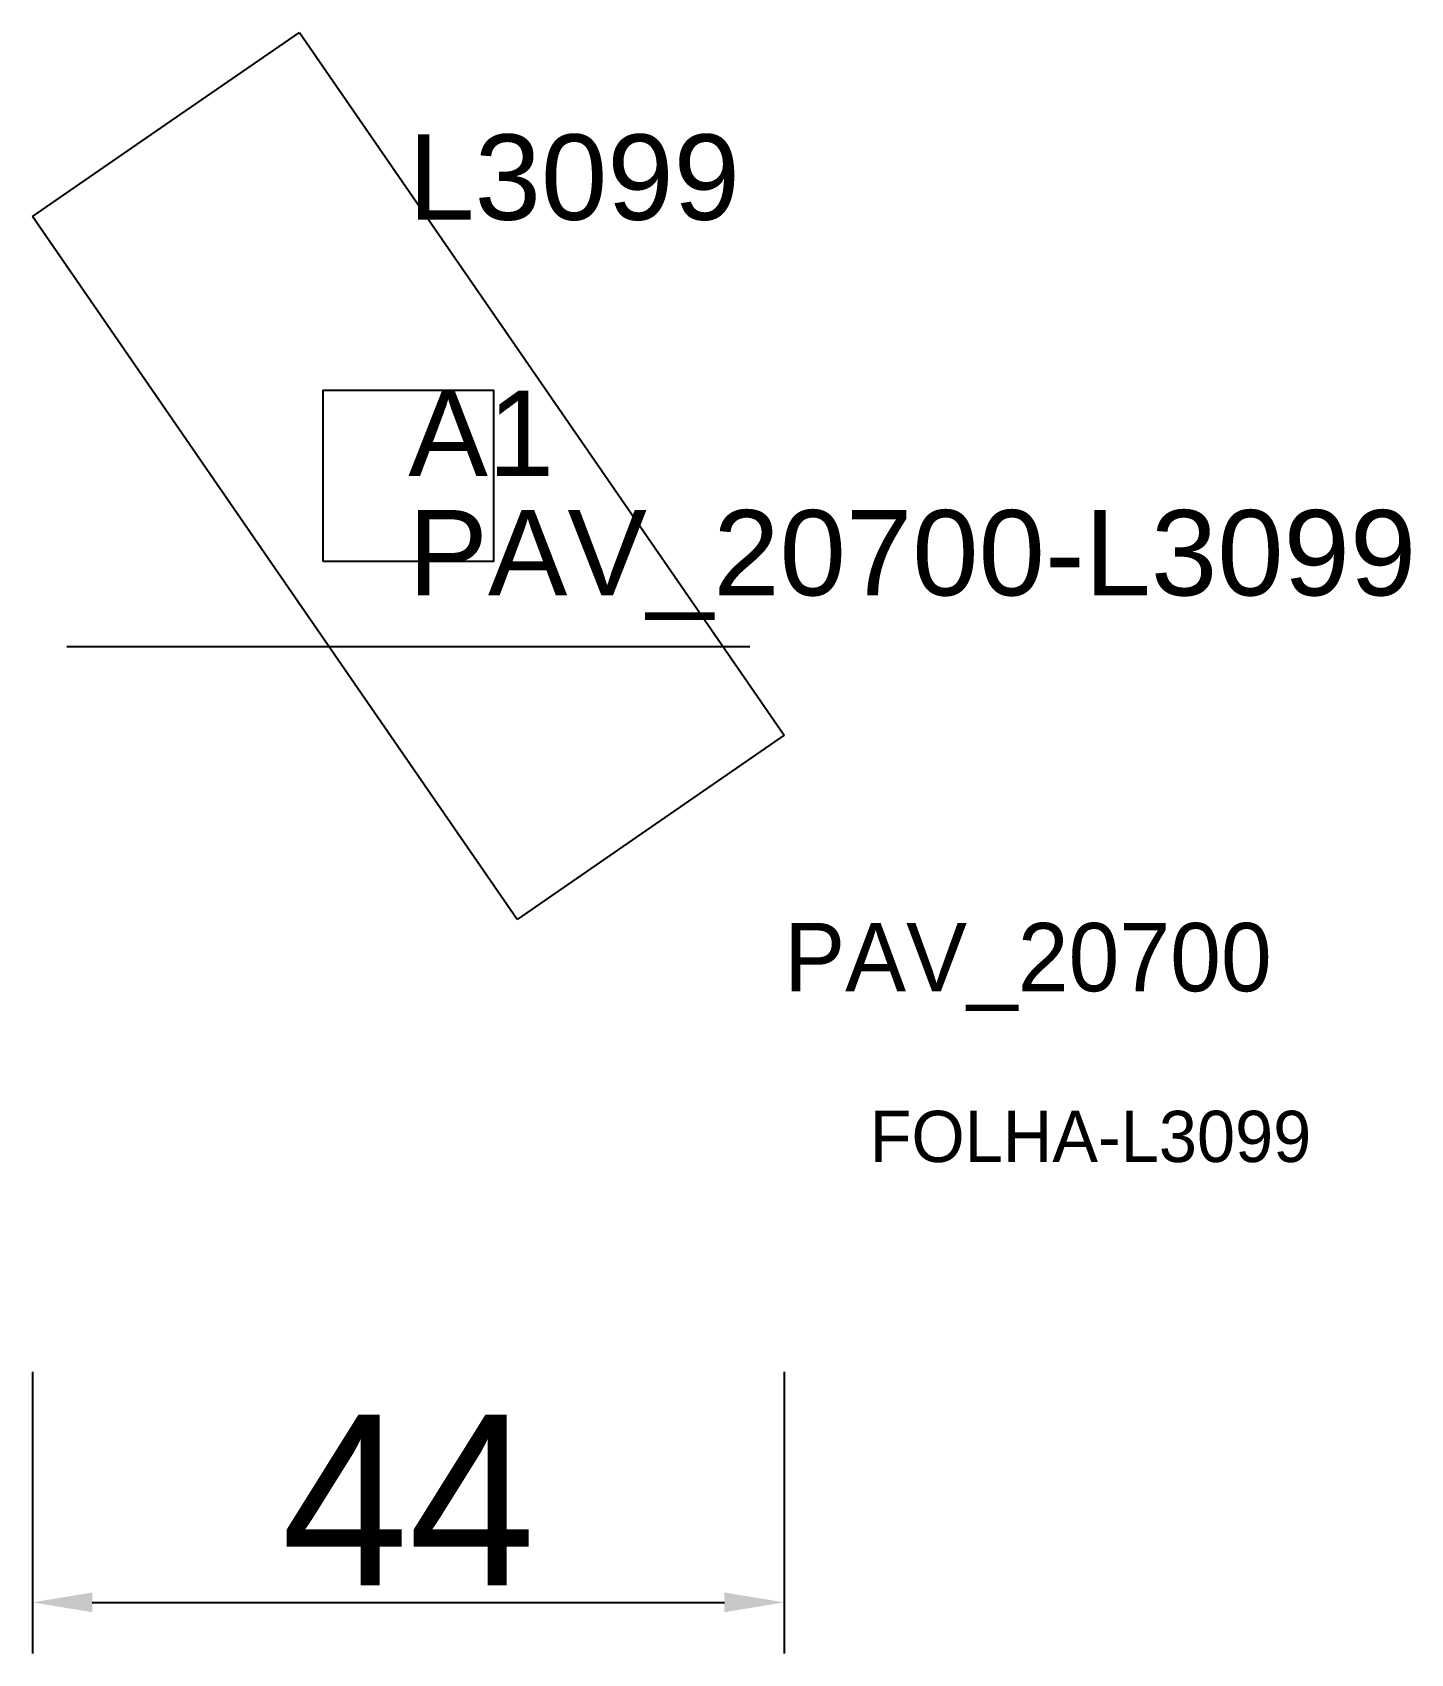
# Model space of a CAD drawing. Header units: metres. Extents: x 222.2 to 302.9, y 106.6 to 201.5.
import ezdxf

# ---------------------------------------------------------------- set-up
doc = ezdxf.new("R2010")
doc.units = ezdxf.units.M
for name, color, linetype in [('3', 3, 'CONTINUOUS'), ('AUX00', 7, 'CONTINUOUS'), ('COTA', 241, 'CONTINUOUS'), ('FOLHA', 255, 'CONTINUOUS'), ('Hachura', 251, 'CONTINUOUS'), ('NOMENCLATURA', 7, 'CONTINUOUS'), ('Nível', 160, 'CONTINUOUS'), ('Painéis', 200, 'CONTINUOUS'), ('Pilares', 5, 'CONTINUOUS'), ('SARR_2.2x7', 40, 'CONTINUOUS')]:
    doc.layers.add(name, color=color, linetype=linetype)
doc.styles.add('ARIAL', font='Arial.ttf')
doc.styles.add('STR_STANDARD', font='arial.ttf')
doc.dimstyles.new('EZ DXF', dxfattribs={"dimtxt": 10, "dimasz": 3.5, "dimexe": 3, "dimexo": 1.5, "dimgap": 1, "dimtad": 1, "dimdec": 1, "dimdsep": 46, "dimcen": 2.5, "dimazin": 3, "dimtfac": 1, "dimtmove": 0, "dimatfit": 3})

msp = doc.modelspace()

# ---------------------------------------------------------------- hatches: boundary and pattern name
at = {"layer": 'Hachura'}
h = msp.add_hatch(dxfattribs=at)
h.set_pattern_fill('ANSI31', scale=50)
h.paths.add_polyline_path([(266.23, 160.34), (258.41, 154.95), (250.59, 149.55), (236.4, 170.13), (222.2, 190.71), (230.02, 196.11), (237.84, 201.5), (252.04, 180.92)])
h = msp.add_hatch(dxfattribs=at)
h.set_pattern_fill('ANSI31', scale=50)
h.paths.add_polyline_path([(266.23, 160.34), (258.41, 154.95), (250.59, 149.55), (236.4, 170.13), (222.2, 190.71), (230.02, 196.11), (237.84, 201.5), (252.04, 180.92)])

# ---------------------------------------------------------------- linework, layer by layer
at = {"layer": 'Painéis', "color": 200}
for p, q in [((230.02, 196.11), (237.84, 201.5)), ((230.02, 196.11), (237.84, 201.5)), ((237.84, 201.5), (252.04, 180.92)), ((237.84, 201.5), (252.04, 180.92)), ((222.2, 190.71), (230.02, 196.11)), ((222.2, 190.71), (230.02, 196.11)), ((236.4, 170.13), (222.2, 190.71)), ((236.4, 170.13), (222.2, 190.71)), ((252.04, 180.92), (266.23, 160.34)), ((252.04, 180.92), (266.23, 160.34)), ((250.59, 149.55), (236.4, 170.13)), ((250.59, 149.55), (236.4, 170.13)), ((266.23, 160.34), (258.41, 154.95)), ((266.23, 160.34), (258.41, 154.95)), ((258.41, 154.95), (250.59, 149.55)), ((258.41, 154.95), (250.59, 149.55))]:
    msp.add_line(p, q, dxfattribs=at)
at = {"layer": 'Pilares'}
msp.add_lwpolyline([(239.215, 170.525), (249.215, 170.525), (249.215, 180.525), (239.215, 180.525)], close=True, dxfattribs=at)
msp.add_lwpolyline([(239.215, 170.525), (249.215, 170.525), (249.215, 180.525), (239.215, 180.525)], close=True, dxfattribs=at)
at = {"layer": 'SARR_2.2x7'}
msp.add_line((224.215, 165.525), (264.215, 165.525), dxfattribs=at)
msp.add_line((224.215, 165.525), (264.215, 165.525), dxfattribs=at)

# ---------------------------------------------------------------- texts
at = {"layer": '3', "style": 'STR_STANDARD'}
msp.add_text('A1', height=5, dxfattribs=at).set_placement((244.215, 175.525))
msp.add_text('A1', height=5, dxfattribs=at).set_placement((244.215, 175.525))
at = {"layer": 'AUX00', "style": 'STR_STANDARD'}
msp.add_text('PAV_20700-L3099', height=5, dxfattribs=at).set_placement((244.215, 168.525))
msp.add_text('PAV_20700-L3099', height=5, dxfattribs=at).set_placement((244.215, 168.525))
at = {"layer": 'FOLHA'}
msp.add_text('FOLHA-L3099', height=3, dxfattribs=at).set_placement((271.23, 135.34))
msp.add_text('FOLHA-L3099', height=3, dxfattribs=at).set_placement((271.23, 135.34))
at = {"layer": 'NOMENCLATURA', "insert": (244.215, 195.525), "char_height": 5, "attachment_point": 1, "style": 'ARIAL'}
msp.add_mtext('L3099', dxfattribs=at)
msp.add_mtext('L3099', dxfattribs=at)
at = {"layer": 'Nível'}
msp.add_text('PAV_20700', height=4, dxfattribs=at).set_placement((266.23, 145.34))
msp.add_text('PAV_20700', height=4, dxfattribs=at).set_placement((266.23, 145.34))

# ---------------------------------------------------------------- dimensions: what is measured, and where the dimension line sits
at = {"layer": 'COTA'}
msp.add_linear_dim(base=(222.2, 109.55), p1=(222.2, 124.55), p2=(266.23, 124.55), dimstyle='EZ DXF', dxfattribs=at).render()
msp.add_linear_dim(base=(222.2, 109.55), p1=(222.2, 124.55), p2=(266.23, 124.55), dimstyle='EZ DXF', dxfattribs=at).render()

doc.saveas('drawing.dxf')
